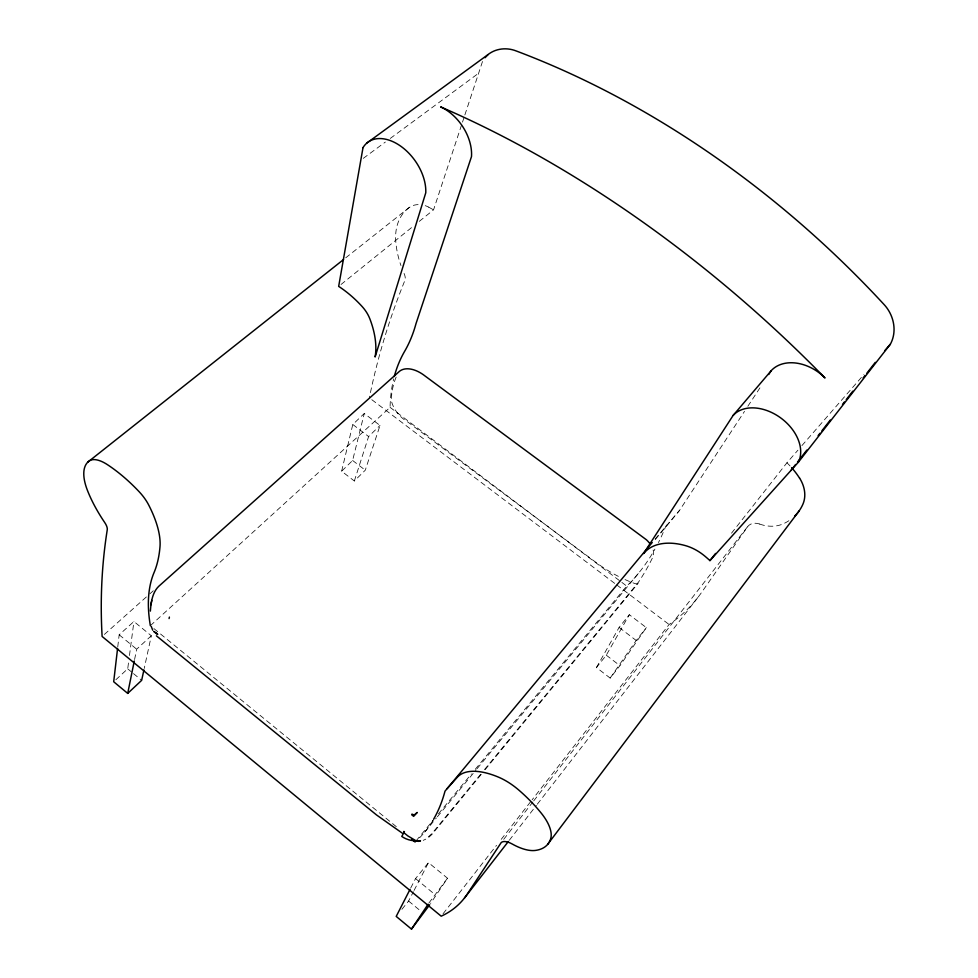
<?xml version="1.0" encoding="UTF-8"?>
<svg xmlns="http://www.w3.org/2000/svg" width="978" height="978" viewBox="0 0 978 978"><rect width="100%" height="100%" fill="white"/><g stroke="black" fill="none" stroke-linecap="round" stroke-linejoin="round"><path stroke-width="0.73" stroke-dasharray="4.89 3.67" d="M117.751 646.91L119.169 634.795L133.925 621.519L151.321 635.761L144.231 668.451M115.844 679.759L127.715 668.818L128.68 661.421M129.463 655.517L133.925 621.519M134.585 659.514L136.675 649.196L151.321 635.761M341.628 471.213L352.789 424.489L364.268 413.498L380.014 425.454L365.271 470.198L354.342 481.005L341.628 471.213L352.618 460.479L364.268 413.498M354.342 481.005L368.608 436.543L380.014 425.454M419.317 221.346L433.547 209.867L462.019 123.558M462.496 122.128L464.403 116.37M464.868 114.927L482.594 61.211M410.711 888.036L415.552 878.586L428.474 862.633L447.508 878.22L430.552 903.476M401.921 909.308L408.584 901.031L413.388 891.765M414.073 890.432L428.474 862.633M596.446 667.522L619.098 627.436L629.319 614.71L646.336 627.619L619.93 665.651L610.15 678.084L596.446 667.522L606.287 655.187L629.319 614.71M759.723 524.049A12.714 9.817 35.2 0 0 747.693 526.604L702.717 590.798A297.178 193.95 47.4 0 1 669.086 624.502L532.166 799.747M655.211 539.587L679.478 510.467L744.515 411.347M747.852 406.273L761.202 385.943M428.902 903.036L447.508 878.22M610.15 678.084L636.201 640.48L646.336 627.619M509.318 840.236L536.396 805.383M537.325 804.173L697.913 597.399M503.719 839.332L532.814 802.046M533.744 800.848L747.669 526.592M443.058 913.782L496.518 845.359M501.213 839.356L531.225 800.945M731.532 533.169L786.935 462.79L797.926 450.186M480.589 774.344L432.129 833.329L428.266 836.887M484.465 769.625L638.561 582.02A531.091 303.412 53.4 0 0 652.852 557.093A17.653 10.917 39.5 0 0 652.717 548.744M481.286 774.356L431.909 834.491L427.924 838.122L423.217 840.371M485.161 769.637L638.145 583.304M666.923 524.893L665.725 526.347A430.124 255.319 51.7 0 1 658.438 542.582M416.09 840.86L433.56 819.723M438.413 813.855L471.408 773.94M475.296 769.234L626.727 586.079A430.124 255.319 51.7 0 0 654.942 549.11M424.709 832.082L436.359 817.987M437.337 816.813L476.164 769.808M477.13 768.622L638.255 573.548M655.187 538.964L679.478 510.467M801.923 445.601L863.892 374.562M150.355 625.688L390.075 407.349A241.48 150.257 41.6 0 1 393.682 378.865M104.389 634.416L148.742 594.82M149.878 593.805L153.302 590.761M341.041 284.476L413.388 226.126M345.723 257.813L409.183 207.544A26.883 20.257 58.5 0 1 418.303 204.598M363.266 158.363L385.356 142.054M390.271 138.436L478.633 73.216M428.694 207.153L433.547 209.867M390.075 407.349L620.651 581.494M621.874 582.411L626.727 586.079M371.811 399.696L615.48 583.964M616.702 584.893L669.086 624.502M352.789 424.489L368.608 436.543M619.098 627.436L636.201 640.48M352.618 460.479L365.271 470.198M606.287 655.187L619.93 665.651M153.901 628.585L398.572 828.513M119.169 634.795L136.675 649.196M415.552 878.586L434.709 894.344M127.715 668.818L132.36 672.656M133.521 673.622L141.651 680.346M408.584 901.031L420.271 910.689M404.061 273.412L404.782 275.38A9.254 6.1 52.7 0 1 404.819 280.613A3287.18 1438.369 7.3 0 0 369.366 397.863M625.04 579.575A105.966 67.25 40.4 0 0 635.174 583.646A4.254 2.567 39.1 0 0 638.561 582.02M618.341 576.36A105.966 67.25 40.4 0 1 595.749 562.24L407.423 421.738A22.139 13.056 47.5 0 1 391.273 400.039A129.964 79.01 44.7 0 1 396.506 376.298M759.71 524.086A33.02 26.039 35.4 0 0 782.828 523.988A59.169 47.042 36.6 0 0 789.136 520.577M409.183 207.556A50.208 37.946 57.5 0 0 395.772 241.48A84.744 65.049 56.8 0 0 400.956 265.576M786.935 462.79A71.272 55.832 36.5 0 1 790.077 465.98M425.222 205.673A26.883 20.257 58.5 0 1 428.694 207.128M432.973 820.322A502.802 209.378 49 0 1 418.462 838.916"/><path stroke-width="1.47" d="M150.367 611.103C151.052 602.472 152.201 592.705 158.693 586.348L398.547 372.153A28.411 17.005 47.7 0 1 425.088 376.029L646.324 539.709A17.653 10.917 39.5 0 1 650.187 544.049M117.58 648.426L113.692 681.752L127.715 693.402L141.651 680.346L143.913 669.942M150.954 604.771L151.333 602.79M151.407 602.411L151.773 600.406M127.715 693.402L134.279 660.981M169.072 618.573L169.402 617.069M394.281 376.506A241.48 150.257 41.6 0 1 404.672 351.261A253.412 144.671 55.2 0 0 415.98 323.706L471.494 156.602A41.027 27.873 55.6 0 0 440.638 106.895A703.158 367.068 42.2 0 1 825.004 377.973A39.059 28.729 35.9 0 0 771.202 370.686L733.145 415.405L643.573 553.56L644.857 552.154A61.993 38.069 37.3 0 1 685.627 545.675A35.575 22.139 37.6 0 1 704.527 555.871A76.15 46.382 37.9 0 1 709.93 560.614L798.292 462.288L890.359 344.207C897.376 331.395 893.868 315.148 884.21 304.684A691.654 453.939 44 0 0 516.091 50.917C506.849 47.311 495.98 48.289 488.095 54.536L367.068 142.886M410.026 889.393L396.212 916.41L411.493 929.1L429.709 904.748M404.379 831.752L401.775 836.447A21.956 19.682 8.6 0 0 417.997 840.628L418.095 841.398L420.491 840.835A22.091 10.55 -65.5 0 1 416.078 840.835L407.85 835.921L404.159 832.938L403.841 831.447L404.427 831.777M768.708 374.501L771.202 370.686M411.493 929.1L428.071 904.271M547.631 844.405L799.197 510.846M464.513 897.951L508.389 841.447M790.921 470.491L795.603 464.489M797.486 462.081L799.356 459.684M801.239 457.276L806.862 450.063M818.109 435.65L819.992 433.242M821.862 430.846L830.298 420.027M842.498 404.403L844.369 402.007M846.239 399.599L852.804 391.188M863.122 377.973L864.992 375.564M866.875 373.156L875.31 362.349M709.93 560.614L715.566 553.45M652.253 542.484L445.002 791.165A502.802 209.378 49 0 1 433.596 819.258M446.995 788.757L457.631 776.911A70.978 32.384 39.7 0 1 498.169 777.009A40.783 18.888 39.9 0 1 518.805 790.077A87.054 39.328 40.1 0 1 541.347 813.268A40.624 18.741 39.6 0 1 550.736 838.525A70.159 32.36 40.1 0 1 535.272 850.444A39.878 18.227 39.7 0 1 512.252 844.026A15.147 6.724 39.5 0 0 500.54 843.586L468.022 892.926A352.092 144.781 45.5 0 1 441.188 916.178L102.115 636.458C100.086 600.834 101.651 564.991 107.262 529.746A11.015 4.597 48.3 0 0 104.707 522.509A101.235 44.939 48.1 0 1 87.421 490.345A58.912 25.636 48.5 0 1 89.475 460.785A32.323 14.047 48.9 0 1 107.519 464.721A87.653 37.225 48.3 0 1 139.304 491.897A28.276 12.396 48.5 0 1 148.729 505.064A92.665 39.316 48.9 0 1 159.989 546.812A295.735 117.776 51.3 0 1 154.072 572.533A282.092 123.338 42.6 0 0 150.355 625.688M884.699 350.699L890.359 344.207M485.064 57.739L488.095 54.536M87.898 462.044L343.559 259.537M414.281 815.065L411.982 814.099L411.75 814.821L413.645 816.349L417.19 812.461L414.244 814.992M153.876 631.433L157.592 634.245M156.248 633.561L154.145 631.751M155.575 632.79L157.311 633.683M402.202 833.097L376.567 814.98L156.382 635.81M157.544 634.416L157.324 633.695M411.567 839.136L415.112 842.034M152.715 630.211L151.272 626.446M799.601 478.132A33.753 26.809 35.1 0 1 802.681 504.721A59.169 47.042 36.6 0 1 794.625 516.164M791.581 467.618A71.272 55.832 36.5 0 1 799.564 478.144M733.145 415.405A40.318 28.386 36.8 0 1 780.371 417.667A40.318 28.386 36.8 0 1 798.292 462.288M363.009 147.617L338.669 286.383A77.238 44.585 50.2 0 1 362.215 306.627A24.829 14.731 50.5 0 1 369.806 318.73A81.59 47.017 51 0 1 375.1 356.994L425.772 192.776A42.274 27.445 54.6 0 0 401.029 146.394A42.274 27.445 54.6 0 0 363.009 147.617"/></g></svg>
